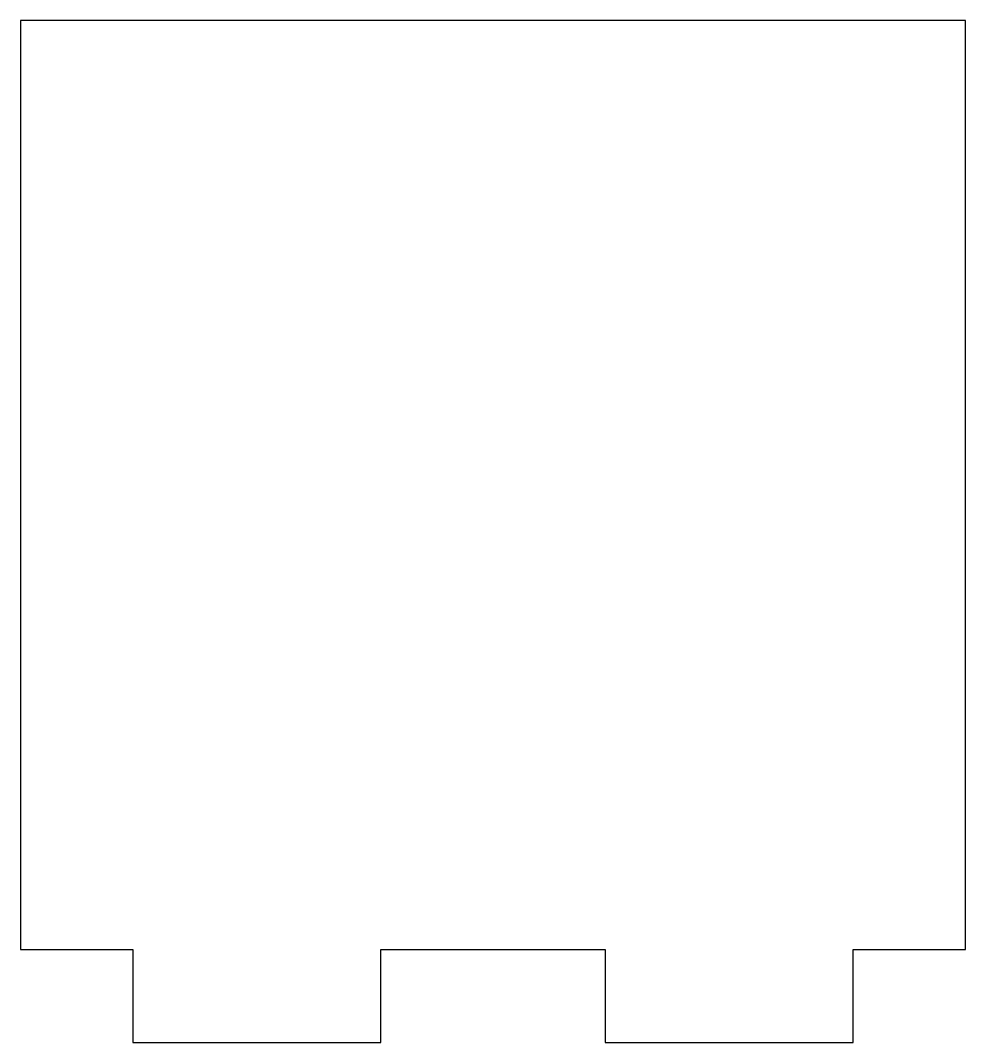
# Model space of a CAD drawing. Header units: millimetres. Extents: x 0 to 30.5, y 0 to 33.
import ezdxf

# ---------------------------------------------------------------- set-up
doc = ezdxf.new("R2010")
doc.units = ezdxf.units.MM
doc.layers.add('CORTE', color=1, linetype='Continuous')

msp = doc.modelspace()

# ---------------------------------------------------------------- linework, layer by layer
at = {"layer": 'CORTE'}
msp.add_lwpolyline([(0, 3), (3.625, 3), (3.625, 0), (11.625, 0), (11.625, 3), (18.875, 3), (18.875, 0), (26.875, 0), (26.875, 3), (30.5, 3), (30.5, 33), (0, 33)], close=True, dxfattribs=at)

doc.saveas('drawing.dxf')
